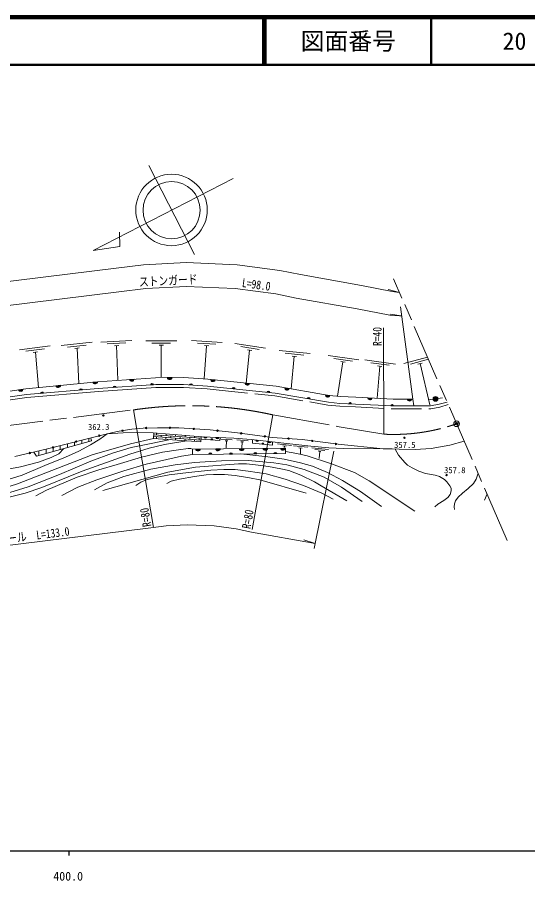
# Model space of a CAD drawing. Units: millimetres at full size, sheet at 1:1000; details may follow other scales. Extents: x 40000 to 680000, y 20000 to 380000.
# Drawn here: x 457166 to 564269, y 198715 to 380000 of the extents above; entities that cross this region are included whole.
import ezdxf
from ezdxf.enums import TextEntityAlignment as Align

# ---------------------------------------------------------------- set-up
doc = ezdxf.new("R2010")
doc.units = ezdxf.units.MM
doc.header["$LTSCALE"] = 1000
doc.header["$PDMODE"] = 32
doc.header["$PDSIZE"] = 500
doc.linetypes.add('CHAIN', pattern=[18.5, 12, -1.5, 3.5, -1.5])
doc.linetypes.add('DASHED', pattern=[7.5, 6, -1.5])
for name, color, linetype, lineweight in [('M-BGD', 7, 'Continuous', 13), ('M-BMK', 2, 'CHAIN', 13), ('M-BMK-SRVR', 3, 'Continuous', 13), ('M-STR-HTXT', 7, 'Continuous', 13), ('M-TTL', 2, 'Continuous', 140), ('M-TTL-BAND', 7, 'Continuous', 25), ('M-TTL-LINE', 7, 'Continuous', 50)]:
    doc.layers.add(name, color=color, linetype=linetype, lineweight=lineweight)
doc.layers.add('M-OTRS', color=6, linetype='Continuous')
doc.layers.add('M-TTL-TXT', color=7, linetype='Continuous')
doc.styles.add('ＭＳ ゴシック', font='')
doc.styles.get('ＭＳ ゴシック').set_extended_font_data('MS Gothic')

msp = doc.modelspace()

# ---------------------------------------------------------------- hatches: boundary and pattern name
at = {"layer": 'M-BGD'}
for points in [[(474014, 303490, -0.82183), (473028, 303394)], [(481698, 304018, -0.82183), (480710, 303950)], [(485742, 302842), (485118, 302800, -0.84072)], [(489641, 304338, -0.82183), (488650, 304335)], [(493936, 302774), (493312, 302815, -0.84072)], [(497732, 303961, 0.82183), (498718, 303858)], [(505919, 303107, -0.82183), (504933, 303210)], [(458386, 301937, -0.82183), (457406, 301793)], [(462640, 301082), (462016, 301029, -0.84072)], [(466266, 302734, -0.82183), (465280, 302637)], [(470829, 301768), (470206, 301716, -0.84072)], [(477917, 302305), (477293, 302262, -0.84072)], [(502895, 301964), (502273, 302029, -0.84072)], [(510124, 301210), (509502, 301275, -0.84072)], [(514220, 302054, -0.82183), (513244, 302221)], [(518635, 299824), (518018, 299930, -0.84072)], [(522776, 300598, -0.82183), (521795, 300740)], [(531653, 300060, -0.82183), (530663, 300109)], [(539976, 299841, -0.82183), (538985, 299842)], [(544420, 299806, -0.41421), (544846, 300371, -0.41421), (545411, 299945, -1)], [(527325, 298819), (526700, 298851, -0.84072)], [(536139, 298396), (535513, 298420, -0.84072)], [(484056, 293759, -1), (484355, 293768, -0.41421), (484210, 293614, -0.41421)], [(489054, 293810, -1), (489354, 293807, -0.41421), (489203, 293659, -0.41421)], [(494048, 293600, -0.41421), (494207, 293740, -0.41421), (494348, 293581, -1)], [(474209, 292113, -0.41421), (474317, 292296, -0.41421), (474500, 292187, -1)], [(479095, 293165, -0.41421), (479219, 293337, -0.41421), (479391, 293213, -1)], [(496322, 291905), (496947, 291874, -0.84072)], [(499033, 293219, -1), (499331, 293186, -1)], [(504001, 292658, -1), (504298, 292620, -0.41421), (504130, 292490, -0.41421)], [(508959, 292012, -1), (509256, 291973, -0.41421), (509088, 291843, -0.41421)], [(469363, 290881, -0.41421), (469472, 291063, -0.41421), (469654, 290955, -1)], [(497795, 291278, -0.4608), (498009, 291501, -0.4608), (498196, 291255)], [(498858, 291780), (499483, 291749, -0.84072)], [(507191, 291221), (507813, 291154, -0.84072)], [(508520, 290389, -0.4608), (508742, 290604, -0.4608), (508920, 290351)], [(509789, 290938), (510411, 290870, -0.84072)], [(513936, 291559, -0.41421), (514097, 291698, -0.41421), (514236, 291537, -1)], [(518912, 291084, -1), (519209, 291045, -0.41421), (519041, 290916, -0.41421)], [(523869, 290434, -1), (524167, 290395, -0.41421), (523998, 290265, -0.41421)], [(459655, 288486, -0.41421), (459767, 288666, -0.41421), (459947, 288554, -1)], [(464517, 289649, -0.41421), (464626, 289831, -0.41421), (464808, 289723, -1)], [(495587, 289353, -0.82183), (494596, 289345)], [(497995, 288271), (497369, 288266, -0.84072)], [(499785, 289388, -0.82183), (498794, 289380)], [(502318, 288307), (501692, 288302, -0.84072)], [(504737, 289429, -0.82183), (503746, 289421)], [(507413, 288350), (506788, 288345, -0.84072)], [(509718, 289471, -0.82183), (508727, 289463)], [(511629, 288385), (511003, 288380, -0.84072)], [(513365, 289502, -0.82183), (512374, 289493)]]:
    msp.add_hatch(color=256, dxfattribs=at).paths.add_polyline_path(points)

# ---------------------------------------------------------------- linework, layer by layer
for p, q in [((481207, 312145), (474716, 311799)), ((490627, 312054), (484127, 312054)), ((500182, 311704), (493697, 312144)), ((464090, 310990), (457641, 310172)), ((462856, 310380), (458987, 309889)), ((472846, 311767), (466383, 311074)), ((471602, 311181), (467724, 310765)), ((470163, 310574), (469259, 310477)), ((469711, 310526), (470113, 303109)), ((479932, 311626), (476038, 311419)), ((478463, 311097), (477555, 311049)), ((478009, 311073), (478232, 303780)), ((489327, 311604), (485427, 311604)), ((487832, 311154), (486922, 311154)), ((487377, 311154), (487377, 304529)), ((498854, 311343), (494963, 311607)), ((496878, 311026), (496406, 304069)), ((497332, 310995), (496424, 311057)), ((509266, 310499), (502847, 311520)), ((507911, 310259), (504060, 310872)), ((505915, 310121), (505197, 303182)), ((506364, 310050), (505466, 310193)), ((518616, 309406), (512146, 310033)), ((461430, 309745), (460527, 309631)), ((460979, 309688), (461604, 302278)), ((517279, 309083), (513397, 309460)), ((515294, 308824), (514657, 301979)), ((515747, 308780), (514841, 308868)), ((528823, 308083), (522386, 308982)), ((527474, 307817), (523611, 308357)), ((543247, 308662), (538306, 307284)), ((543436, 308247), (539679, 307200)), ((525480, 307641), (524380, 300445)), ((525931, 307578), (525029, 307704)), ((536560, 307200), (530121, 308086)), ((535211, 306931), (531347, 307463)), ((533218, 306751), (532677, 300010)), ((533669, 306689), (532767, 306813)), ((542117, 307412), (541240, 307168)), ((541679, 307290), (543733, 298615)), ((474014, 303490), (473028, 303394)), ((481698, 304018), (480710, 303950)), ((485118, 302800), (485742, 302842)), ((489641, 304338), (488650, 304335)), ((493312, 302815), (493936, 302774)), ((498718, 303858), (497732, 303961)), ((505919, 303107), (504933, 303210)), ((458386, 301937), (457406, 301793)), ((462016, 301029), (462640, 301082)), ((466266, 302734), (465280, 302637)), ((470206, 301716), (470829, 301768)), ((477293, 302262), (477917, 302305)), ((502273, 302029), (502895, 301964)), ((509502, 301275), (510124, 301210)), ((514220, 302054), (513244, 302221)), ((518018, 299930), (518635, 299824)), ((522776, 300598), (521795, 300740)), ((531653, 300060), (530663, 300109)), ((539976, 299841), (538985, 299842)), ((540137, 299841), (540339, 298391)), ((544420, 299806), (543430, 299668)), ((545411, 299945), (546401, 300083)), ((526700, 298851), (527325, 298819)), ((535513, 298420), (536139, 298396)), ((485775, 291586), (485850, 292718)), ((485800, 291970), (495713, 291232)), ((485826, 292354), (495746, 291616)), ((486369, 291928), (486357, 291543)), ((486391, 292683), (486380, 292313)), ((487378, 292239), (487367, 291854)), ((488388, 292551), (488377, 292164)), ((489375, 292090), (489363, 291705)), ((490384, 292395), (490373, 292016)), ((491371, 291942), (491360, 291556)), ((492380, 292226), (492369, 291867)), ((494376, 292056), (494366, 291719)), ((495681, 290849), (495773, 291938)), ((496947, 291874), (496322, 291905)), ((466195, 290075), (466195, 289239)), ((467695, 290457), (467695, 289660)), ((469195, 290838), (469195, 290080)), ((470695, 291220), (470695, 290501)), ((472195, 291601), (472195, 290921)), ((485775, 291586), (495681, 290849)), ((488365, 291779), (488354, 291394)), ((490362, 291631), (490350, 291245)), ((492358, 291482), (492347, 291097)), ((493368, 291793), (493356, 291408)), ((494354, 291333), (494343, 290948)), ((495364, 291644), (495353, 291259)), ((497795, 291278), (498196, 291255)), ((499483, 291749), (498858, 291780)), ((502270, 291312), (499872, 291430)), ((501336, 291057), (500777, 291085)), ((501056, 291071), (500983, 289573)), ((505598, 291071), (503204, 291250)), ((504658, 290840), (504100, 290882)), ((504379, 290861), (504278, 289511)), ((507813, 291154), (507191, 291221)), ((508520, 290389), (508920, 290351)), ((510411, 290870), (509789, 290938)), ((514736, 290096), (511754, 290422)), ((461166, 287830), (460607, 288708)), ((461695, 288963), (461695, 287978)), ((463195, 289314), (463195, 288399)), ((464695, 289694), (464695, 288819)), ((495587, 289353), (494596, 289345)), ((497369, 288266), (497995, 288271)), ((499785, 289388), (498794, 289380)), ((501692, 288302), (502318, 288307)), ((504737, 289429), (503746, 289421)), ((506788, 288345), (507413, 288350)), ((509718, 289471), (508727, 289463)), ((511003, 288380), (511629, 288385)), ((513365, 289502), (512374, 289493)), ((513561, 289923), (512865, 289999)), ((513213, 289961), (513162, 289500)), ((518103, 289729), (515120, 290054)), ((516927, 289555), (516231, 289631)), ((516579, 289593), (516563, 288235)), ((522444, 289280), (518963, 289637)), ((521717, 289053), (519628, 289267)), ((520886, 288837), (520399, 288887)), ((520642, 288862), (520490, 287369)), ((555747, 279915), (555166, 278597))]:
    msp.add_line(p, q, dxfattribs=at)
for points in [[(362868, 256609), (389644, 278643), (396182, 283474), (401750, 287221), (406970, 290399), (409879, 292010), (412302, 292969), (414388, 293658), (417100, 294236), (428342, 296141), (442765, 298469), (459105, 300785), (474138, 302046), (486248, 302877), (492051, 302895), (497048, 302575), (511255, 301092), (522439, 299171), (524876, 298942), (528165, 298779), (536002, 298396), (543879, 298386), (545674, 298748), (547351, 299223)], [(441680, 299501), (442594, 299618), (458942, 302019), (474027, 303492), (486196, 304327), (492096, 304346), (497170, 304020), (511453, 302529), (522630, 300610), (524980, 300388), (528237, 300227), (536039, 299846), (540137, 299841)], [(360392, 253794), (390014, 278170), (396528, 282984), (402074, 286716), (407272, 289880), (410136, 291466), (412507, 292405), (414545, 293078), (417213, 293647), (428440, 295549), (442855, 297876), (459172, 300189), (474183, 301448), (486269, 302277), (492033, 302295), (496998, 301977), (499503, 301715)], [(456682, 287791), (463255, 289328), (474916, 292293), (478105, 293004), (481187, 293504), (483609, 293745), (486602, 293836), (491055, 293790), (497654, 293371), (503393, 292738), (510616, 291795), (516910, 291347), (524018, 290414)], [(476052, 292546), (474464, 291438), (472558, 290245), (470048, 288907), (467314, 287630), (462941, 285867), (458160, 283842), (455220, 282946), (452680, 282377), (449292, 281930), (446583, 281734), (441517, 281734), (436354, 281565), (432090, 281272), (429069, 280962), (425755, 280307), (422916, 279397), (417289, 277036), (413390, 274723), (411739, 273036)], [(535811, 289365), (525616, 289442), (522514, 289575), (518753, 289960), (506269, 291322), (502578, 291597), (495942, 291924), (489136, 292501), (485710, 292728), (482376, 292849), (479404, 292750), (476052, 292546)], [(412620, 272939), (414373, 274172), (416108, 275273), (418411, 276398), (420667, 277386), (424148, 278823), (425748, 279342), (427601, 279789), (429986, 280170), (432910, 280461), (435750, 280461), (439578, 280389), (444487, 280195), (449165, 280342), (451770, 280608), (454333, 281113), (457241, 282061), (472847, 288151), (480929, 290408), (485775, 291586)], [(414033, 272086), (415388, 273448), (416724, 274491), (418674, 275597), (422458, 277146), (426154, 278112), (431504, 279029), (436619, 279432), (445565, 279298), (449280, 279268), (452654, 279543), (455637, 280245), (459418, 281425), (466031, 284023), (472612, 286831), (477178, 288489), (481063, 289676), (484931, 290462), (489309, 291323)], [(492752, 291067), (488051, 290306), (484821, 289515), (480800, 288305), (470780, 284735), (462310, 281306), (458788, 280116), (454930, 279086), (449760, 278278), (444823, 277882), (439200, 277759), (433045, 277496), (429111, 277065), (424483, 276111), (421126, 275093), (417969, 273567), (416037, 272307), (414822, 271162)], [(461166, 287830), (472746, 291075), (472587, 291701)], [(495727, 291393), (499676, 291173), (499707, 291738)], [(506534, 291293), (506534, 290579), (510723, 290179), (510718, 290837)], [(524018, 290414), (524522, 290348), (533953, 289402), (540680, 289267), (544003, 289440), (547910, 290170), (550938, 290973)], [(466956, 289453), (465855, 288359), (464281, 287565), (461614, 286621), (457817, 285604), (452887, 284670), (438301, 283142), (428326, 281924), (424366, 281254), (422990, 280979), (420895, 280270), (418960, 279515), (417269, 278641), (415689, 277648), (413735, 276318), (412080, 275008), (410777, 273641)], [(461088, 279532), (463301, 280695), (469726, 283436), (474265, 284973), (478105, 286128), (483215, 287667), (487604, 288663), (490969, 289210), (492993, 289436), (493576, 289431), (493954, 289339)], [(533568, 277278), (529175, 280444), (525410, 282714), (522266, 284408), (519135, 285739), (516576, 286474), (513165, 287224), (509735, 287711), (504074, 288322)], [(513456, 288804), (515834, 288408), (518011, 287893), (523097, 286228), (527923, 284396), (531006, 282677), (540559, 276293)], [(544787, 277237), (545382, 277778), (546650, 278514), (547502, 279152), (547990, 279809), (548212, 280562), (548212, 281139), (547928, 281635), (547280, 282434), (546789, 282930), (545790, 283599), (544817, 283840), (542835, 284206), (541422, 284721), (540033, 285408), (539071, 285996), (538483, 286508), (537166, 288060), (536481, 289351)], [(466489, 279569), (469894, 281354), (473888, 282881), (479520, 284794), (484181, 286159), (488528, 287155), (491619, 287835), (493963, 288237)], [(473384, 280756), (475995, 282249), (479494, 283573), (485188, 285104), (490314, 286068), (494328, 286542), (500001, 286886), (505596, 286930), (510963, 286473), (513696, 286033), (517350, 285025), (521537, 283446), (525215, 281351), (529497, 278364)], [(526280, 278478), (520894, 281636), (519562, 282492), (516669, 283862), (514119, 284813), (512497, 285209), (509883, 285675), (507153, 286059), (505235, 286276), (503589, 286276), (494581, 285533), (488762, 284509), (475141, 280676)], [(482038, 281721), (483101, 282416), (484454, 282937), (486502, 283440), (489067, 283923), (493104, 284456), (497800, 284919), (500533, 285029), (502900, 285029), (505602, 284701), (509374, 284109), (513374, 283024), (517201, 281684), (521074, 280080), (523480, 278810)], [(517749, 280061), (508060, 282869), (505905, 283303), (502915, 283793), (500677, 284013), (498312, 284013), (496801, 283914), (494371, 283605), (491226, 283035), (489486, 282574), (488530, 282127)], [(553861, 284252), (553429, 283004), (552859, 282126), (551797, 281051), (550581, 280059), (549657, 279223), (549143, 278479), (548888, 277863), (548833, 277187), (548892, 276647)]]:
    msp.add_lwpolyline(points, dxfattribs=at)
at = {"layer": 'M-BGD', "linetype": 'DASHED'}
msp.add_lwpolyline([(499518, 301714), (511173, 300497), (522360, 298576), (524834, 298343), (528136, 298180), (535987, 297796), (543938, 297786), (545815, 298164), (547593, 298668)], dxfattribs=at)
at = {"layer": 'M-BGD'}
msp.add_lwpolyline([(493954, 289339), (513450, 289502), (513459, 288400), (493963, 288237)], close=True, dxfattribs=at)
for centre, radius in [((544916, 299875), 500), ((475222, 296406), 150), ((484206, 293764), 150), ((489204, 293809), 150), ((494198, 293590), 150), ((474354, 292150), 150), ((479243, 293189), 150), ((499182, 293202), 150), ((504150, 292639), 150), ((509108, 291992), 150), ((538404, 291725), 150), ((469509, 290918), 150), ((514086, 291548), 150), ((519061, 291065), 150), ((524018, 290414), 150), ((459801, 288520), 150), ((464663, 289686), 150), ((547243, 283869), 150)]:
    msp.add_circle(centre, radius, dxfattribs=at)
for centre, radius, start, end in [((473512, 303540), 505, 196.74881, 354.407), ((481197, 304082), 505, 195.09742, 352.75561), ((485434, 302767), 318, 13.81765, 174.03538), ((489145, 304434), 505, 191.35193, 349.01012), ((493621, 302740), 318, 6.21834, 166.43608), ((498235, 304007), 505, 185.21173, 342.86992), ((505436, 303255), 505, 185.21173, 342.86992), ((457882, 301962), 505, 199.52281, 357.181), ((462333, 301001), 318, 14.68468, 174.90241), ((465763, 302783), 505, 196.74881, 354.407), ((470522, 301688), 318, 14.68468, 174.90241), ((477609, 302229), 318, 13.81765, 174.03538), ((502579, 301943), 318, 3.93196, 164.14969), ((509807, 301188), 318, 3.93196, 164.14969), ((513749, 302234), 505, 181.42728, 339.08547), ((518318, 299824), 318, 0.1475, 160.36524), ((522300, 300766), 505, 182.95791, 340.6161), ((531163, 300182), 505, 188.37591, 346.0341), ((539481, 299940), 505, 191.09516, 348.75335), ((527010, 298781), 318, 6.93196, 167.14969), ((535824, 298354), 318, 7.68405, 167.90178), ((496637, 291944), 318, 187.07478, 347.29252), ((497997, 291298), 203, 347.84065, 185.76404), ((499174, 291819), 318, 187.07478, 347.29252), ((507508, 291242), 318, 183.66312, 343.88085), ((508723, 290402), 203, 345.58759, 183.51098), ((510106, 290958), 318, 183.66312, 343.88085), ((495091, 289447), 505, 191.64997, 349.30816), ((497682, 288214), 318, 10.3702, 170.58793), ((499289, 289482), 505, 191.64997, 349.30816), ((502005, 288250), 318, 10.3702, 170.58793), ((504241, 289523), 505, 191.64997, 349.30816), ((507101, 288293), 318, 10.3702, 170.58793), ((509222, 289565), 505, 191.64997, 349.30816), ((511316, 288328), 318, 10.3702, 170.58793), ((512868, 289595), 505, 191.64997, 349.30816)]:
    msp.add_arc(centre, radius, start, end, dxfattribs=at)
at = {"layer": 'M-BMK'}
msp.add_line((559987, 270163), (536111, 325074), dxfattribs=at)
for points in [[(423416, 289831), (450606, 293714), (481540, 297562)], [(510767, 296529), (524311, 294107), (534075, 292466)]]:
    msp.add_lwpolyline(points, dxfattribs=at)
for centre, radius, start, end in [((493374, 218443), 80000, 77.44308, 98.50732), ((536148, 332412), 40000, 267.02894, 289.25641)]:
    msp.add_arc(centre, radius, start, end, dxfattribs=at)
at = {"layer": 'M-BMK-SRVR'}
for p, q in [((494341, 330162), (484766, 348852)), ((502458, 346118), (473062, 331058)), ((478666, 331900), (478642, 334901)), ((473062, 331058), (478666, 331900))]:
    msp.add_line(p, q, dxfattribs=at)
for centre, radius in [((489534, 339544), 7500), ((489553, 339507), 6000), ((549340, 294650), 600)]:
    msp.add_circle(centre, radius, dxfattribs=at)
at = {"layer": 'M-OTRS'}
msp.add_point((549340, 294650), dxfattribs=at)
at = {"layer": 'M-STR-HTXT'}
for p, q in [((537359, 322203), (534997, 322872)), ((540137, 299841), (537567, 319190)), ((537818, 317300), (535386, 317635)), ((534003, 314776), (534075, 292466)), ((485770, 272894), (481540, 297562)), ((506456, 272423), (510767, 296529)), ((519444, 268500), (523587, 288919)), ((519655, 269543), (517322, 270307))]:
    msp.add_line(p, q, dxfattribs=at)
for points in [[(537359, 322203), (536785, 322281), (535828, 322436), (529370, 323678), (516610, 325960), (512241, 326839), (503293, 328055), (492572, 328497), (483678, 328050), (477881, 327339), (446633, 323451), (417272, 319258), (408296, 317328), (398488, 313806), (388683, 308711), (381957, 303982), (342836, 273063)], [(537818, 317300), (537339, 317299), (535370, 317432), (528457, 318762), (515677, 321048), (511411, 321906), (502852, 323069), (492595, 323492), (484109, 323065), (478495, 322376), (447295, 318495), (439156, 317332)], [(408965, 255223), (414851, 259876), (417309, 261603), (420564, 263295), (423437, 264327), (426951, 265082), (453916, 268933), (484626, 272754), (488414, 273218), (492821, 273440), (498447, 273208), (503105, 272575), (506345, 271923), (519655, 269543)]]:
    msp.add_lwpolyline(points, dxfattribs=at)
at = {"layer": 'M-TTL'}
msp.add_line((680000, 380000), (40000, 380000), dxfattribs=at)
at = {"layer": 'M-TTL-BAND'}
for p, q in [((40000, 205000), (579000, 205000)), ((468000, 205000), (468000, 204000))]:
    msp.add_line(p, q, dxfattribs=at)
at = {"layer": 'M-TTL-LINE'}
for p, q in [((508747, 380000), (508747, 370000)), ((509247, 380000), (509247, 370000)), ((543997, 380000), (543997, 370000)), ((40000, 370000), (680000, 370000))]:
    msp.add_line(p, q, dxfattribs=at)

# ---------------------------------------------------------------- texts
at = {"layer": 'M-BGD', "style": 'ＭＳ ゴシック'}
for s, p in [('362.3', (472015, 293994)), ('357.5', (536240, 290225)), ('357.8', (546722, 284931))]:
    msp.add_text(s, height=1320, dxfattribs=at).set_placement(p, align=Align.MIDDLE_LEFT)
at = {"layer": 'M-STR-HTXT', "style": 'ＭＳ ゴシック', "width": 0.8}
for s, rotation, p in [('ストンガード', 2.876, (488910, 323255)), ('L=98.0', 352.259, (507125, 322436)), ('ガードレール\u3000L=133.0', 7.092, (457675, 269349))]:
    msp.add_text(s, height=1833, rotation=rotation, dxfattribs=at).set_placement(p, align=Align.BOTTOM_CENTER)
msp.add_text('R=40', height=1833, rotation=90.183, dxfattribs=at).set_placement((534160, 314972), align=Align.BOTTOM_RIGHT)
for rotation, p in [(99.732, (485864, 273276)), (79.861, (506611, 272395))]:
    msp.add_text('R=80', height=1833, rotation=rotation, dxfattribs=at).set_placement(p, align=Align.BOTTOM_LEFT)
at = {"layer": 'M-TTL-BAND', "style": 'ＭＳ ゴシック'}
msp.add_text('400.0', height=1833, dxfattribs=at).set_placement((467844, 198195), align=Align.BOTTOM_CENTER)
at = {"layer": 'M-TTL-TXT', "style": 'ＭＳ ゴシック'}
for s, p in [('図面番号', (526622, 375000)), ('20', (561497, 375000))]:
    msp.add_text(s, height=3666, dxfattribs=at).set_placement(p, align=Align.MIDDLE_CENTER)

doc.saveas('drawing.dxf')
